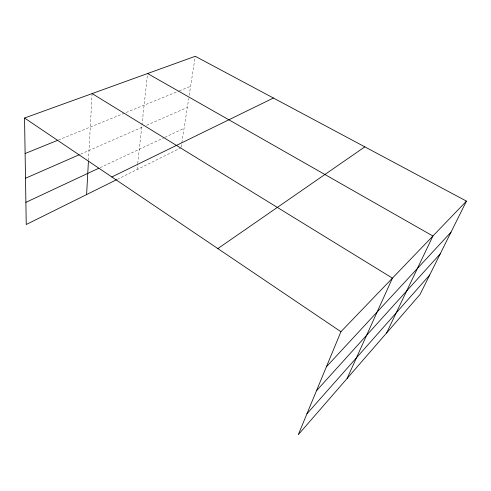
<?xml version="1.0" encoding="UTF-8"?>
<svg xmlns="http://www.w3.org/2000/svg" width="491" height="491" viewBox="0 0 491 491"><rect width="100%" height="100%" fill="white"/><g stroke="black" fill="none" stroke-linecap="round" stroke-linejoin="round"><path stroke-width="0.37" stroke-dasharray="2.46 1.84" d="M88.466 160.404L92.112 93.585M137.063 169.561L137.64 164.307M137.719 163.558L141.844 125.948M141.924 125.205L147.595 73.521M181.173 146.999L188.722 98.396M189.188 95.371L195.258 56.287M117.288 179.362L181.056 147.748M100.127 167.615L164.092 137.695M164.78 137.37L184.07 128.347M80.634 154.131L143.789 126.506M146.594 125.279L187.31 107.468M58.411 140.003L178.626 91.16M179.332 90.872L190.6 86.293"/><path stroke-width="0.74" d="M86.606 194.577L88.429 161.171M466.45 201.12L340.926 331.713L298.27 434.713L420.014 294.483L466.45 201.12L195.258 56.287L24.55 118.012L26.238 224.51L116.606 179.7M347.125 378.438L392.432 278.127L92.112 93.585M386.583 332.99L432.909 236.011L147.595 73.521M306.918 413.827L429.717 274.978M316.456 390.793L440.243 253.816M326.392 366.808L451.014 232.151M217.857 248.581L364.838 146.852M111.844 176.975L273.407 98.022M25.888 202.347L98.752 168.26M25.507 178.251L79.241 154.745M25.115 153.53L57.699 140.291M24.55 118.012L340.926 331.713"/></g></svg>
